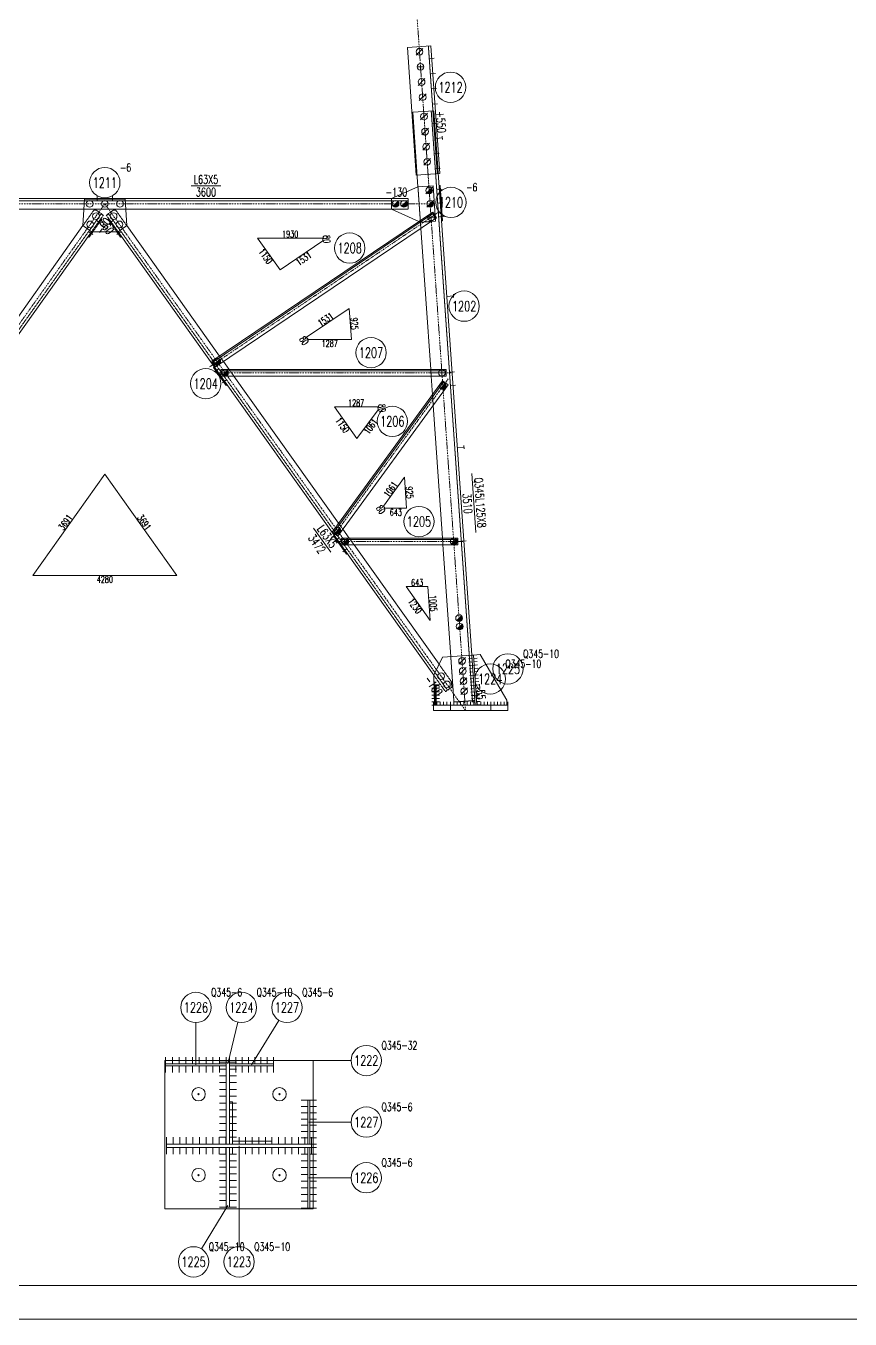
# Model space of a CAD drawing. Extents: x -62666 to 126696, y -48828 to 60042.
# Drawn here: x -442 to 4449, y -48828 to -41151 of the extents above; entities that cross this region are included whole.
import ezdxf
from ezdxf.enums import TextEntityAlignment as Align

# ---------------------------------------------------------------- set-up
doc = ezdxf.new("R2010")
doc.units = 0
doc.header["$MEASUREMENT"] = 0
doc.linetypes.add('Dash', pattern=[2.75, 2, -0.75])
doc.linetypes.add('DashDot', pattern=[15.6, 9, -3, 0.6, -3])
doc.layers.get('0').update_dxf_attribs({"linetype": 'CONTINUOUS', "lineweight": 25})
doc.styles.get("Standard").update_dxf_attribs({"font": 'simplex.shx', "width": 0.7, "height": 3, "bigfont": 'gbhzfs.shx'})

# ---------------------------------------------------------------- blocks, each defined once
blk = doc.blocks.new('M20X55S')
at = {"color": 3, "linetype": 'Continuous', "lineweight": 13}
blk.add_line((-1, -1), (1, 1), dxfattribs=at)
blk.add_circle((0, 0), 1, dxfattribs=at)
blk = doc.blocks.new('M16X40S')
at = {"color": 3, "linetype": 'Continuous', "lineweight": 13}
blk.add_line((-0.707, -0.707), (0.707, 0.707), dxfattribs=at)
blk.add_circle((0, 0), 1, dxfattribs=at)
for radius in [0.9, 0.8, 0.7, 0.6, 0.5, 0.4, 0.3, 0.2, 0.1]:
    blk.add_arc((0, 0), radius, 225, 45, dxfattribs=at)
blk = doc.blocks.new('StepBolt')
at = {"color": 3, "linetype": 'Continuous', "lineweight": 13}
for p, q in [((-1, 0), (1, 0)), ((0, 0), (0, -1))]:
    blk.add_line(p, q, dxfattribs=at)
blk.add_circle((0, 0), 1, dxfattribs=at)
blk = doc.blocks.new('M16X50S')
at = {"color": 3, "linetype": 'Continuous', "lineweight": 13}
blk.add_line((-1, -1), (1, 1), dxfattribs=at)
blk.add_circle((0, 0), 1, dxfattribs=at)
for radius in [0.9, 0.8, 0.7, 0.6, 0.5, 0.4, 0.3, 0.2, 0.1]:
    blk.add_arc((0, 0), radius, 225, 45, dxfattribs=at)
blk = doc.blocks.new('M20X45S')
at = {"color": 3, "linetype": 'Continuous', "lineweight": 13}
blk.add_circle((0, 0), 1, dxfattribs=at)
blk = doc.blocks.new('DefaultBolt')
at = {"color": 3, "linetype": 'Continuous', "lineweight": 13}
for p, q in [((-0.1, -0.1), (0.1, 0.1)), ((0.1, -0.1), (-0.1, 0.1))]:
    blk.add_line(p, q, dxfattribs=at)
blk.add_circle((0, 0), 1, dxfattribs=at)

msp = doc.modelspace()

# ---------------------------------------------------------------- linework, layer by layer
at = {"color": 2, "linetype": 'DashDot', "lineweight": 0}
for p, q in [((1858.81742, -40805.99656), (1956.6912, -42207.58342)), ((1916.28689, -41628.99247), (2166.70062, -45214.9251)), ((26.70059, -42207.58342), (-2113.29945, -45214.92516)), ((-1903.28995, -42207.58342), (1956.6912, -42207.58342)), ((26.70066, -42207.58342), (2166.7007, -45214.92516)), ((2007.84121, -42256.58341), (648.08372, -43175.64833)), ((2081.69434, -43210.03065), (685.034, -43210.03067)), ((2064.67356, -43245.39715), (1374.57843, -44191.73543)), ((2151.69748, -44212.47787), (1398.36735, -44212.47791))]:
    msp.add_line(p, q, dxfattribs=at)
at = {"color": 1, "linetype": 'Dash', "lineweight": 0}
for p, q in [((1946.37598, -41271.02685), (1999.31837, -42029.18049)), ((1963.26745, -41655.78477), (2207.75986, -45156.9239)), ((1901.65252, -42352.4967), (1884.53453, -42107.36657)), ((-1773.28995, -42190.58342), (1826.6912, -42190.58342)), ((1726.6912, -42175.58342), (1826.6912, -42175.58342)), ((1826.6912, -42175.58342), (1826.6912, -42238.58342)), ((5.76465, -42266.32596), (-2006.68293, -45094.41824)), ((-102.91839, -42336.26877), (-37.98259, -42245.0145)), ((150.28415, -42238.58342), (-96.88291, -42238.58342)), ((3.49161, -42295.39198), (-71.8803, -42401.31211)), ((17.9862, -42275.02272), (-51.58787, -42372.79515)), ((-37.98259, -42245.0145), (-24.38185, -42244.87396)), ((-24.38185, -42244.87396), (17.9862, -42275.02272)), ((8.38023, -42298.87068), (3.49161, -42295.39198)), ((77.7831, -42244.87396), (35.41504, -42275.02272)), ((35.41504, -42275.02272), (104.98911, -42372.79515)), ((45.02102, -42298.87068), (49.90964, -42295.39198)), ((47.6366, -42266.32596), (2060.08417, -45094.41824)), ((49.90964, -42295.39198), (125.28155, -42401.31211)), ((91.38384, -42245.0145), (77.7831, -42244.87396)), ((156.31964, -42336.26877), (91.38384, -42245.0145)), ((1826.6912, -42238.58342), (1726.6912, -42238.58342)), ((1987.8053, -42294.26573), (1986.73425, -42278.9283)), ((-44.22383, -42372.79515), (8.38023, -42298.87068)), ((97.62508, -42372.79515), (45.02102, -42298.87068)), ((1889.45245, -42312.46282), (1899.16472, -42316.87135)), ((1899.16472, -42316.87135), (1960.71995, -42312.57281)), ((730.94133, -43143.78454), (707.74324, -43111.18427)), ((676.2754, -43175.62368), (751.64731, -43281.54382)), ((792.31337, -43230.03066), (763.8497, -43190.03066)), ((1962.93269, -43230.03065), (1960.1394, -43190.03065)), ((1974.96668, -43402.35772), (1970.6402, -43340.40246)), ((1438.46624, -44138.06918), (1414.01625, -44103.70962)), ((1389.60875, -44178.07093), (1464.98066, -44283.99106)), ((1505.64672, -44232.47791), (1477.18305, -44192.47791)), ((2032.93583, -44232.47788), (2030.14254, -44192.47788)), ((2098.02709, -45164.58679), (2079.21819, -44895.24272)), ((2203.91452, -44886.5349), (2222.72342, -45155.87896)), ((2083.53898, -45044.58981), (2009.39031, -44940.38869)), ((1978.28855, -45005.34257), (2047.86262, -45103.115)), ((2085.34205, -45076.44494), (2083.53898, -45044.58981)), ((2047.86262, -45103.115), (2085.34205, -45076.44494)), ((1981.77368, -45182.84679), (2224.55776, -45182.84679)), ((2222.67477, -45155.88236), (2098.02709, -45164.58679)), ((2234.63111, -45182.84679), (2411.77368, -45182.84679))]:
    msp.add_line(p, q, dxfattribs=at)
at = {"color": 7, "linetype": 'Continuous', "lineweight": 13}
for p, q in [((539.19748, -42100.58342), (714.19748, -42100.58342)), ((2203.85279, -43809.03303), (2228.2347, -44158.18275)), ((1265.2079, -44132.60897), (1366.67008, -44275.19377)), ((1060.02409, -47054.20657), (897.29244, -47318.25443)), ((567.2435, -47067.58851), (567.2435, -47318.25443)), ((816.35691, -47065.13136), (757.31686, -47312.58851)), ((1487.95836, -47292.58851), (1262.95836, -47292.58851)), ((1487.95836, -47658.25443), (1237.29244, -47658.25443)), ((822.95836, -48397.58851), (822.95836, -47798.2056)), ((1487.95836, -47988.30337), (1237.29244, -47988.30337)), ((599.82811, -48410.75605), (757.31686, -48152.58851))]:
    msp.add_line(p, q, dxfattribs=at)
at = {"color": 7, "linetype": 'Continuous', "lineweight": 0}
for p, q in [((1976.26633, -42263.44101), (666.21891, -43148.9067)), ((2051.69434, -43198.03065), (715.034, -43198.03067)), ((2037.30163, -43262.56624), (1382.55873, -44160.42545)), ((2121.69748, -44200.47787), (1428.36735, -44200.47791)), ((2203.91452, -44886.5349), (2183.96334, -44887.92813)), ((2205.29399, -44906.28902), (2185.34282, -44907.68226)), ((2213.8901, -44885.83828), (2233.84128, -44884.44504)), ((2215.26958, -44905.5924), (2235.22075, -44904.19917)), ((2206.67347, -44926.04315), (2186.72229, -44927.43638)), ((2208.05294, -44945.79727), (2188.10177, -44947.19051)), ((2209.43242, -44965.5514), (2189.48124, -44966.94464)), ((2216.64905, -44925.34653), (2236.60023, -44923.9533)), ((2218.02853, -44945.10066), (2237.9797, -44943.70742)), ((2219.408, -44964.85478), (2239.35918, -44963.46155)), ((2220.78748, -44984.60891), (2240.73865, -44983.21567)), ((2210.81189, -44985.30553), (2190.86072, -44986.69876)), ((2212.19137, -45005.05965), (2192.24019, -45006.45289)), ((2213.57084, -45024.81378), (2193.61967, -45026.20702)), ((2214.95032, -45044.56791), (2194.99914, -45045.96114)), ((2222.16695, -45004.36304), (2242.11813, -45002.9698)), ((2223.54643, -45024.11716), (2243.4976, -45022.72393)), ((2224.9259, -45043.87129), (2244.87708, -45042.47805)), ((1986.60664, -45063.25315), (1966.60664, -45063.25315)), ((1986.60664, -45083.3021), (1966.60664, -45083.3021)), ((1986.60664, -45103.35104), (1966.60664, -45103.35104)), ((1986.60664, -45123.39999), (1966.60664, -45123.39999)), ((1992.60664, -45063.25315), (2012.60664, -45063.25315)), ((1992.60664, -45083.3021), (2012.60664, -45083.3021)), ((1992.60664, -45103.35104), (2012.60664, -45103.35104)), ((1992.60664, -45123.39999), (2012.60664, -45123.39999)), ((2216.32979, -45064.32203), (2196.37862, -45065.71527)), ((2217.70927, -45084.07616), (2197.75809, -45085.46939)), ((2219.08874, -45103.83028), (2199.13757, -45105.22352)), ((2220.46822, -45123.58441), (2200.51704, -45124.97765)), ((2226.30538, -45063.62541), (2246.25655, -45062.23218)), ((2227.68485, -45083.37954), (2247.63603, -45081.98631)), ((2229.06433, -45103.13367), (2249.0155, -45101.74043)), ((2230.4438, -45122.88779), (2250.39498, -45121.49456)), ((1986.60664, -45143.44893), (1966.60664, -45143.44893)), ((1986.60664, -45163.49788), (1966.60664, -45163.49788)), ((1986.60664, -45183.54682), (1966.60664, -45183.54682)), ((1976.77368, -45182.84679), (1976.77368, -45162.89561)), ((1992.60664, -45143.44893), (2012.60664, -45143.44893)), ((1992.60664, -45163.49788), (2012.60664, -45163.49788)), ((1992.60664, -45183.54682), (2012.60664, -45183.54682)), ((1996.77368, -45182.84679), (1996.77368, -45162.89561)), ((2016.77368, -45182.84679), (2016.77368, -45162.89561)), ((2036.77368, -45182.84679), (2036.77368, -45162.89561)), ((2056.77368, -45182.84679), (2056.77368, -45162.89561)), ((2076.77368, -45182.84679), (2076.77368, -45162.89561)), ((2096.77368, -45182.84679), (2096.77368, -45162.89561)), ((2116.77368, -45182.84679), (2116.77368, -45162.89561)), ((2136.77368, -45182.84679), (2136.77368, -45162.89561)), ((2156.77368, -45182.84679), (2156.77368, -45162.89561)), ((2176.77368, -45182.84679), (2176.77368, -45162.89561)), ((2196.77368, -45182.84679), (2196.77368, -45162.89561)), ((2221.84769, -45143.33854), (2201.89652, -45144.73177)), ((2223.22717, -45163.09266), (2203.27599, -45164.4859)), ((2224.60664, -45182.84679), (2204.65547, -45184.24002)), ((2216.77368, -45182.84679), (2216.77368, -45162.89561)), ((2231.82328, -45142.64192), (2251.77445, -45141.24868)), ((2233.20275, -45162.39605), (2253.15393, -45161.00281)), ((2234.58223, -45182.15017), (2254.5334, -45180.75694)), ((2236.77368, -45182.84679), (2236.77368, -45162.89561)), ((2256.77368, -45182.84679), (2256.77368, -45162.89561)), ((2276.77368, -45182.84679), (2276.77368, -45162.89561)), ((2296.77368, -45182.84679), (2296.77368, -45162.89561)), ((2316.77368, -45182.84679), (2316.77368, -45162.89561)), ((2336.77368, -45182.84679), (2336.77368, -45162.89561)), ((2356.77368, -45182.84679), (2356.77368, -45162.89561)), ((2376.77368, -45182.84679), (2376.77368, -45162.89561)), ((2396.77368, -45182.84679), (2396.77368, -45162.89561)), ((2416.77368, -45182.84679), (2416.77368, -45162.89561)), ((387.2435, -47312.25443), (387.2435, -47272.25443)), ((427.2435, -47312.25443), (427.2435, -47272.25443)), ((467.2435, -47312.25443), (467.2435, -47272.25443)), ((507.2435, -47312.25443), (507.2435, -47272.25443)), ((547.2435, -47312.25443), (547.2435, -47272.25443)), ((587.2435, -47312.25443), (587.2435, -47272.25443)), ((627.2435, -47312.25443), (627.2435, -47272.25443)), ((667.2435, -47312.25443), (667.2435, -47272.25443)), ((707.2435, -47312.25443), (707.2435, -47272.25443)), ((747.2435, -47312.25443), (747.2435, -47272.25443)), ((767.29244, -47312.25443), (767.29244, -47272.25443)), ((804.4353, -47312.25443), (804.4353, -47272.25443)), ((841.57816, -47312.25443), (841.57816, -47272.25443)), ((878.72101, -47312.25443), (878.72101, -47272.25443)), ((915.86387, -47312.25443), (915.86387, -47272.25443)), ((953.00673, -47312.25443), (953.00673, -47272.25443)), ((990.14959, -47312.25443), (990.14959, -47272.25443)), ((1027.29244, -47312.25443), (1027.29244, -47272.25443)), ((387.2435, -47324.25443), (387.2435, -47364.25443)), ((427.2435, -47324.25443), (427.2435, -47364.25443)), ((467.2435, -47324.25443), (467.2435, -47364.25443)), ((507.2435, -47324.25443), (507.2435, -47364.25443)), ((547.2435, -47324.25443), (547.2435, -47364.25443)), ((587.2435, -47324.25443), (587.2435, -47364.25443)), ((627.2435, -47324.25443), (627.2435, -47364.25443)), ((667.2435, -47324.25443), (667.2435, -47364.25443)), ((707.2435, -47324.25443), (707.2435, -47364.25443)), ((747.34127, -47302.58851), (707.43892, -47302.58851)), ((747.34127, -47343.05252), (707.43892, -47343.05252)), ((747.2435, -47324.25443), (747.2435, -47364.25443)), ((767.29244, -47302.58851), (807.19479, -47302.58851)), ((767.29244, -47324.25443), (767.29244, -47364.25443)), ((767.29244, -47343.05252), (807.19479, -47343.05252)), ((804.4353, -47324.25443), (804.4353, -47364.25443)), ((841.57816, -47324.25443), (841.57816, -47364.25443)), ((878.72101, -47324.25443), (878.72101, -47364.25443)), ((915.86387, -47324.25443), (915.86387, -47364.25443)), ((953.00673, -47324.25443), (953.00673, -47364.25443)), ((990.14959, -47324.25443), (990.14959, -47364.25443)), ((1027.29244, -47324.25443), (1027.29244, -47364.25443)), ((747.34127, -47383.51653), (707.43892, -47383.51653)), ((747.34127, -47423.98055), (707.43892, -47423.98055)), ((767.29244, -47383.51653), (807.19479, -47383.51653)), ((767.29244, -47423.98055), (807.19479, -47423.98055)), ((747.34127, -47464.44456), (707.43892, -47464.44456)), ((747.34127, -47504.90857), (707.43892, -47504.90857)), ((767.29244, -47464.44456), (807.19479, -47464.44456)), ((767.29244, -47504.90857), (807.19479, -47504.90857)), ((747.34127, -47545.37258), (707.43892, -47545.37258)), ((747.34127, -47585.83659), (707.43892, -47585.83659)), ((767.29244, -47545.37258), (807.19479, -47545.37258)), ((767.29244, -47585.83659), (807.19479, -47585.83659)), ((1231.29244, -47528.25443), (1191.29244, -47528.25443)), ((1231.29244, -47565.39728), (1191.29244, -47565.39728)), ((1243.29244, -47528.25443), (1283.29244, -47528.25443)), ((1243.29244, -47565.39728), (1283.29244, -47565.39728)), ((747.34127, -47626.30061), (707.43892, -47626.30061)), ((747.34127, -47666.76462), (707.43892, -47666.76462)), ((767.29244, -47626.30061), (807.19479, -47626.30061)), ((767.29244, -47666.76462), (807.19479, -47666.76462)), ((1231.29244, -47602.54014), (1191.29244, -47602.54014)), ((1231.29244, -47639.683), (1191.29244, -47639.683)), ((1243.29244, -47602.54014), (1283.29244, -47602.54014)), ((1243.29244, -47639.683), (1283.29244, -47639.683)), ((747.34127, -47707.22863), (707.43892, -47707.22863)), ((767.29244, -47707.22863), (807.19479, -47707.22863)), ((1231.29244, -47676.82585), (1191.29244, -47676.82585)), ((1231.29244, -47713.96871), (1191.29244, -47713.96871)), ((1243.29244, -47676.82585), (1283.29244, -47676.82585)), ((1243.29244, -47713.96871), (1283.29244, -47713.96871)), ((392.95836, -47788.25443), (392.95836, -47748.35208)), ((392.95836, -47808.2056), (392.95836, -47848.10795)), ((432.04927, -47788.25443), (432.04927, -47748.35208)), ((432.04927, -47808.2056), (432.04927, -47848.10795)), ((471.14018, -47788.25443), (471.14018, -47748.35208)), ((471.14018, -47808.2056), (471.14018, -47848.10795)), ((510.23109, -47788.25443), (510.23109, -47748.35208)), ((510.23109, -47808.2056), (510.23109, -47848.10795)), ((549.322, -47788.25443), (549.322, -47748.35208)), ((549.322, -47808.2056), (549.322, -47848.10795)), ((588.41291, -47788.25443), (588.41291, -47748.35208)), ((588.41291, -47808.2056), (588.41291, -47848.10795)), ((627.50381, -47788.25443), (627.50381, -47748.35208)), ((627.50381, -47808.2056), (627.50381, -47848.10795)), ((666.59472, -47788.25443), (666.59472, -47748.35208)), ((666.59472, -47808.2056), (666.59472, -47848.10795)), ((705.68563, -47788.25443), (705.68563, -47748.35208)), ((705.68563, -47808.2056), (705.68563, -47848.10795)), ((747.34127, -47747.69264), (707.43892, -47747.69264)), ((747.34127, -47788.15666), (707.43892, -47788.15666)), ((747.34127, -47808.30337), (707.43892, -47808.30337)), ((744.77654, -47788.25443), (744.77654, -47748.35208)), ((744.77654, -47808.2056), (744.77654, -47848.10795)), ((767.29244, -47747.69264), (807.19479, -47747.69264)), ((767.29244, -47788.15666), (807.19479, -47788.15666)), ((767.29244, -47808.30337), (807.19479, -47808.30337)), ((783.86745, -47788.25443), (783.86745, -47748.35208)), ((783.86745, -47808.2056), (783.86745, -47848.10795)), ((822.95836, -47788.25443), (822.95836, -47748.35208)), ((822.95836, -47808.2056), (822.95836, -47848.10795)), ((862.04927, -47788.25443), (862.04927, -47748.35208)), ((862.04927, -47808.2056), (862.04927, -47848.10795)), ((901.14018, -47788.25443), (901.14018, -47748.35208)), ((901.14018, -47808.2056), (901.14018, -47848.10795)), ((940.23109, -47788.25443), (940.23109, -47748.35208)), ((940.23109, -47808.2056), (940.23109, -47848.10795)), ((979.322, -47788.25443), (979.322, -47748.35208)), ((979.322, -47808.2056), (979.322, -47848.10795)), ((1018.41291, -47788.25443), (1018.41291, -47748.35208)), ((1018.41291, -47808.2056), (1018.41291, -47848.10795)), ((1057.50381, -47788.25443), (1057.50381, -47748.35208)), ((1057.50381, -47808.2056), (1057.50381, -47848.10795)), ((1096.59472, -47788.25443), (1096.59472, -47748.35208)), ((1096.59472, -47808.2056), (1096.59472, -47848.10795)), ((1135.68563, -47788.25443), (1135.68563, -47748.35208)), ((1135.68563, -47808.2056), (1135.68563, -47848.10795)), ((1174.77654, -47788.25443), (1174.77654, -47748.35208)), ((1174.77654, -47808.2056), (1174.77654, -47848.10795)), ((1231.29244, -47751.11157), (1191.29244, -47751.11157)), ((1231.29244, -47788.25443), (1191.29244, -47788.25443)), ((1231.29244, -47808.30337), (1191.29244, -47808.30337)), ((1213.86745, -47788.25443), (1213.86745, -47748.35208)), ((1213.86745, -47808.2056), (1213.86745, -47848.10795)), ((1243.29244, -47751.11157), (1283.29244, -47751.11157)), ((1243.29244, -47788.25443), (1283.29244, -47788.25443)), ((1243.29244, -47808.30337), (1283.29244, -47808.30337)), ((1252.95836, -47788.25443), (1252.95836, -47748.35208)), ((1252.95836, -47808.2056), (1252.95836, -47848.10795)), ((747.34127, -47847.66839), (707.43892, -47847.66839)), ((747.34127, -47887.0334), (707.43892, -47887.0334)), ((767.29244, -47847.66839), (807.19479, -47847.66839)), ((767.29244, -47887.0334), (807.19479, -47887.0334)), ((1231.29244, -47848.30337), (1191.29244, -47848.30337)), ((1231.29244, -47888.30337), (1191.29244, -47888.30337)), ((1243.29244, -47848.30337), (1283.29244, -47848.30337)), ((1243.29244, -47888.30337), (1283.29244, -47888.30337)), ((747.34127, -47926.39842), (707.43892, -47926.39842)), ((747.34127, -47965.76343), (707.43892, -47965.76343)), ((767.29244, -47926.39842), (807.19479, -47926.39842)), ((767.29244, -47965.76343), (807.19479, -47965.76343)), ((1231.29244, -47928.30337), (1191.29244, -47928.30337)), ((1231.29244, -47968.30337), (1191.29244, -47968.30337)), ((1243.29244, -47928.30337), (1283.29244, -47928.30337)), ((1243.29244, -47968.30337), (1283.29244, -47968.30337)), ((747.34127, -48005.12845), (707.43892, -48005.12845)), ((747.34127, -48044.49346), (707.43892, -48044.49346)), ((767.29244, -48005.12845), (807.19479, -48005.12845)), ((767.29244, -48044.49346), (807.19479, -48044.49346)), ((1231.29244, -48008.30337), (1191.29244, -48008.30337)), ((1231.29244, -48048.30337), (1191.29244, -48048.30337)), ((1243.29244, -48008.30337), (1283.29244, -48008.30337)), ((1243.29244, -48048.30337), (1283.29244, -48048.30337)), ((747.34127, -48083.85848), (707.43892, -48083.85848)), ((747.34127, -48123.22349), (707.43892, -48123.22349)), ((767.29244, -48083.85848), (807.19479, -48083.85848)), ((767.29244, -48123.22349), (807.19479, -48123.22349)), ((1231.29244, -48088.30337), (1191.29244, -48088.30337)), ((1231.29244, -48128.30337), (1191.29244, -48128.30337)), ((1243.29244, -48088.30337), (1283.29244, -48088.30337)), ((1243.29244, -48128.30337), (1283.29244, -48128.30337)), ((747.34127, -48162.58851), (707.43892, -48162.58851)), ((767.29244, -48162.58851), (807.19479, -48162.58851)), ((1231.29244, -48168.30337), (1191.29244, -48168.30337)), ((1243.29244, -48168.30337), (1283.29244, -48168.30337))]:
    msp.add_line(p, q, dxfattribs=at)
at = {"color": 1, "linetype": 'Continuous', "lineweight": 0}
for p, q in [((1319.1997, -42410.99768), (933.20159, -42410.99768)), ((933.20159, -42410.99768), (1066.59172, -42598.4508)), ((1066.59172, -42598.4508), (1320.3143, -42426.95881)), ((1320.3143, -42426.95881), (1319.1997, -42410.99768)), ((1476.98161, -42827.9377), (1223.25902, -42999.42969)), ((1489.86763, -43012.46602), (1476.98161, -42827.9377)), ((1223.25902, -42999.42969), (1232.53557, -43012.46602)), ((1232.53557, -43012.46602), (1489.86763, -43012.46602)), ((1646.53493, -43413.44491), (1389.20287, -43413.44491)), ((1389.20287, -43413.44491), (1522.59299, -43600.89804)), ((1522.59299, -43600.89804), (1647.64953, -43429.40604)), ((1647.64953, -43429.40604), (1646.53493, -43413.44491)), ((26.70062, -43811.49896), (-401.29938, -44412.96728)), ((454.70062, -44412.96728), (26.70062, -43811.49896)), ((1804.31683, -43830.38493), (1679.26029, -44001.87693)), ((1817.20286, -44014.91325), (1804.31683, -43830.38493)), ((1679.26029, -44001.87693), (1688.53683, -44014.91326)), ((1688.53683, -44014.91326), (1817.20286, -44014.91325)), ((-401.29938, -44412.96728), (454.70062, -44412.96728)), ((1943.81028, -44479.79713), (1815.14426, -44479.79714)), ((1815.14426, -44479.79714), (1957.81091, -44680.28656)), ((1957.81091, -44680.28656), (1943.81028, -44479.79713))]:
    msp.add_line(p, q, dxfattribs=at)
at = {"color": 7, "linetype": 'Continuous', "lineweight": 18}
for p, q in [((-3461.40911, -48627.58851), (12658.59089, -48627.58851)), ((-3961.40911, -48827.58851), (12858.59089, -48827.58851))]:
    msp.add_line(p, q, dxfattribs=at)
at = {"color": 7, "linetype": 'Continuous', "lineweight": 0}
for points in [[(1821.67964, -41279.73448), (1961.33954, -41269.98193)], [(1874.62204, -42037.88832), (1821.67964, -41279.73448)], [(1961.33954, -41269.98193), (2014.28193, -42028.13556)], [(1853.53468, -41663.44766), (1978.23101, -41654.73983)], [(1884.53453, -42107.36657), (1853.53468, -41663.44766)], [(1978.23101, -41654.73983), (2203.91452, -44886.5349)], [(2014.28193, -42028.13556), (1874.62204, -42037.88832)], [(1884.53453, -42107.36657), (1726.6912, -42175.58342)], [(1974.31589, -42101.09694), (1884.53453, -42107.36657)], [(1986.73425, -42278.9283), (1974.31589, -42101.09694)], [(2009.40069, -42098.64062), (2015.38604, -42098.22265)], [(2024.03131, -42308.15163), (2009.40069, -42098.64062)], [(2015.38604, -42098.22265), (2030.01667, -42307.73366)], [(-1673.28995, -42175.58342), (1726.6912, -42175.58342)], [(-93.29938, -42180.58342), (-102.91839, -42336.26877)], [(146.70062, -42180.58342), (-93.29938, -42180.58342)], [(156.31964, -42336.26877), (146.70062, -42180.58342)], [(1726.6912, -42175.58342), (1726.6912, -42238.58342)], [(-96.88291, -42238.58342), (-1673.28995, -42238.58342)], [(1726.6912, -42238.58342), (150.28415, -42238.58342)], [(1971.78643, -42256.813), (661.73901, -43142.27869)], [(684.1385, -43175.41874), (1994.18592, -42289.95304)], [(1726.6912, -42238.58342), (1889.45245, -42312.46282)], [(1994.18592, -42289.95304), (1971.78643, -42256.813)], [(1988.94608, -42310.60172), (1987.8053, -42294.26573)], [(-51.58787, -42372.79515), (-1924.8873, -45005.34257)], [(-654.34199, -43111.18427), (-102.91839, -42336.26877)], [(-102.91839, -42336.26877), (-51.58787, -42372.79515)], [(-66.99168, -42404.79082), (-44.22383, -42372.79515)], [(-51.58787, -42372.79515), (104.98911, -42372.79515)], [(120.39293, -42404.79082), (97.62508, -42372.79515)], [(104.98911, -42372.79515), (156.31964, -42336.26877)], [(104.98911, -42372.79515), (1978.28855, -45005.34257)], [(707.74324, -43111.18427), (156.31964, -42336.26877)], [(1960.1394, -43190.03065), (1901.65252, -42352.4967)], [(1960.71995, -42312.57281), (1988.94608, -42310.60172)], [(2030.01667, -42307.73366), (2024.03131, -42308.15163)], [(-71.8803, -42401.31211), (-66.99168, -42404.79082)], [(125.28155, -42401.31211), (120.39293, -42404.79082)], [(661.73901, -43142.27869), (684.1385, -43175.41874)], [(671.38678, -43179.10239), (676.2754, -43175.62368)], [(746.75869, -43285.02252), (671.38678, -43179.10239)], [(2051.69434, -43190.03065), (715.034, -43190.03067)], [(715.034, -43190.03067), (715.034, -43230.03067)], [(763.8497, -43190.03066), (730.94133, -43143.78454)], [(2051.69434, -43230.03065), (2051.69434, -43190.03065)], [(715.034, -43230.03067), (2051.69434, -43230.03065)], [(751.64731, -43281.54382), (746.75869, -43285.02252)], [(1414.01625, -44103.70962), (792.31337, -43230.03066)], [(2030.83775, -43257.85261), (1376.09485, -44155.71182)], [(1408.41423, -44179.27998), (2063.15713, -43281.42076)], [(1970.6402, -43340.40246), (1962.93269, -43230.03065)], [(2063.15713, -43281.42076), (2030.83775, -43257.85261)], [(2030.14254, -44192.47788), (1974.96668, -43402.35772)], [(1477.18305, -44192.47791), (1438.46624, -44138.06918)], [(1376.09485, -44155.71182), (1408.41423, -44179.27998)], [(1385.53489, -44180.96985), (1389.60875, -44178.07093)], [(1460.90681, -44286.88998), (1385.53489, -44180.96985)], [(2121.69748, -44192.47787), (1428.36735, -44192.47791)], [(1428.36735, -44192.47791), (1428.36735, -44232.47791)], [(2121.69748, -44232.47787), (2121.69748, -44192.47787)], [(1428.36735, -44232.47791), (2121.69748, -44232.47787)], [(1464.98066, -44283.99106), (1460.90681, -44286.88998)], [(2009.39031, -44940.38869), (1505.64672, -44232.47791)], [(2079.21819, -44895.24272), (2032.93583, -44232.47788)], [(2029.33966, -44898.72585), (1978.28855, -45005.34257)], [(2203.86587, -44886.53829), (2029.33966, -44898.72585)], [(2224.55776, -45182.84679), (2203.86587, -44886.53829)], [(2203.91452, -44886.5349), (2213.8901, -44885.83828)], [(2224.60664, -45182.84679), (2203.91452, -44886.5349)], [(2213.8901, -44885.83828), (2234.58223, -45182.15017)], [(2253.79305, -44883.05177), (2213.89034, -44885.83826)], [(2213.89034, -44885.83826), (2234.63111, -45182.84679)], [(2411.77368, -45152.84679), (2253.79305, -44883.05177)], [(1978.28855, -45005.34257), (1981.77368, -45182.84679)], [(1986.60664, -45183.54682), (1986.60664, -45063.25315)], [(1986.60664, -45063.25315), (1992.60664, -45063.25315)], [(1992.60664, -45063.25315), (1992.60664, -45183.54682)], [(2416.77368, -45182.84679), (1976.77368, -45182.84679)], [(1976.77368, -45182.84679), (1976.77368, -45214.76867)], [(1992.60664, -45183.54682), (1986.60664, -45183.54682)], [(2222.72342, -45155.87896), (2222.67477, -45155.88236)], [(2234.58223, -45182.15017), (2224.60664, -45182.84679)], [(2411.77368, -45182.84679), (2411.77368, -45152.84679)], [(2416.77368, -45214.76867), (2416.77368, -45182.84679)], [(1976.77368, -45214.76867), (2416.77368, -45214.76867)], [(382.95836, -48172.58851), (382.95836, -47292.58851)], [(382.95836, -47292.58851), (1262.95836, -47292.58851)], [(747.2435, -47312.25443), (387.2435, -47312.25443)], [(387.2435, -47312.25443), (387.2435, -47324.25443)], [(387.2435, -47324.25443), (747.2435, -47324.25443)], [(747.2435, -47324.25443), (747.2435, -47312.25443)], [(747.34127, -47788.15666), (747.34127, -47302.58851)], [(747.34127, -47302.58851), (767.29244, -47302.58851)], [(767.29244, -47302.58851), (767.29244, -47788.15666)], [(1027.29244, -47312.25443), (767.29244, -47312.25443)], [(767.29244, -47312.25443), (767.29244, -47324.25443)], [(767.29244, -47324.25443), (1027.29244, -47324.25443)], [(1027.29244, -47324.25443), (1027.29244, -47312.25443)], [(1262.95836, -47292.58851), (1262.95836, -48172.58851)], [(767.29244, -47537.6456), (783.3316, -47537.56738)], [(767.29244, -47788.25443), (767.29244, -47537.6456)], [(783.3316, -47537.56738), (783.3316, -47772.21527)], [(1231.29244, -47528.25443), (1231.29244, -47788.25443)], [(1243.29244, -47528.25443), (1231.29244, -47528.25443)], [(1243.29244, -47788.25443), (1243.29244, -47528.25443)], [(392.95836, -47788.25443), (1252.95836, -47788.25443)], [(392.95836, -47808.2056), (392.95836, -47788.25443)], [(1252.95836, -47808.2056), (392.95836, -47808.2056)], [(767.29244, -47788.15666), (747.34127, -47788.15666)], [(747.34127, -48162.58851), (747.34127, -47808.30337)], [(747.34127, -47808.30337), (767.29244, -47808.30337)], [(1017.90127, -47788.25443), (767.29244, -47788.25443)], [(767.29244, -47808.30337), (767.29244, -48162.58851)], [(783.3316, -47772.21527), (1017.97949, -47772.21527)], [(1017.97949, -47772.21527), (1017.90127, -47788.25443)], [(1231.29244, -47788.25443), (1243.29244, -47788.25443)], [(1231.29244, -47808.30337), (1231.29244, -48168.30337)], [(1243.29244, -47808.30337), (1231.29244, -47808.30337)], [(1243.29244, -48168.30337), (1243.29244, -47808.30337)], [(1252.95836, -47788.25443), (1252.95836, -47808.2056)], [(1262.95836, -48172.58851), (382.95836, -48172.58851)], [(767.29244, -48162.58851), (747.34127, -48162.58851)], [(1231.29244, -48168.30337), (1243.29244, -48168.30337)]]:
    msp.add_lwpolyline(points, dxfattribs=at)
at = {"color": 3, "linetype": 'Continuous', "lineweight": 20}
for points in [[(1981.52768, -41343.75482), (1951.60056, -41345.84465)], [(1987.79717, -41433.53619), (1957.87005, -41435.62602)], [(1994.06667, -41523.31755), (1964.13955, -41525.40738)], [(2000.33616, -41613.09892), (1970.40904, -41615.18875)], [(1998.41926, -41728.51269), (1968.49214, -41730.60257)], [(2029.62816, -41816.55248), (1989.72533, -41819.33898)], [(2030.32478, -41826.52819), (2028.93153, -41806.57677)], [(2010.95853, -41908.0754), (1981.03141, -41910.16528)], [(2017.22816, -41997.85675), (1987.30104, -41999.94663)], [(2025.93555, -42122.54683), (1996.00843, -42124.63671)], [(-18.29938, -42160.58342), (-18.29938, -42190.58342)], [(71.70062, -42160.58342), (71.70062, -42190.58342)], [(2031.50856, -42202.35248), (2001.58144, -42204.44236)], [(2037.08304, -42282.17932), (2007.15593, -42284.2692)], [(-45.16415, -42389.63962), (-69.60726, -42372.2461)], [(1.21856, -42324.45799), (-23.22455, -42307.06448)], [(52.18268, -42324.45799), (76.62579, -42307.06448)], [(98.5654, -42389.63962), (123.00851, -42372.2461)], [(2095.10323, -42754.15762), (2055.20041, -42756.94412)], [(2095.79986, -42764.13332), (2094.40661, -42744.18191)], [(678.54844, -43204.6897), (702.99155, -43187.29618)], [(2101.51214, -43204.80595), (2071.58502, -43206.89583)], [(724.93116, -43269.87132), (749.37427, -43252.4778)], [(2107.08514, -43284.6116), (2077.15802, -43286.70148)], [(2157.78403, -43651.74869), (2117.88121, -43654.53519)], [(2158.48066, -43661.72439), (2157.08741, -43641.77298)], [(1391.88179, -44207.13694), (1416.3249, -44189.74343)], [(2171.51528, -44207.25318), (2141.58816, -44209.34306)], [(1438.2645, -44272.31857), (1462.70761, -44254.92505)], [(2223.05783, -44945.34419), (2193.13071, -44947.43407)], [(2227.23759, -45005.19843), (2197.31047, -45007.28831)], [(2231.41734, -45065.05267), (2201.49022, -45067.14255)], [(2235.5971, -45124.9069), (2205.66998, -45126.99678)], [(2076.77368, -45183.80773), (2076.77368, -45213.80773)], [(2076.77368, -45183.80773), (2076.77368, -45213.80773)], [(2316.77368, -45183.80773), (2316.77368, -45213.80773)], [(2316.77368, -45183.80773), (2316.77368, -45213.80773)]]:
    msp.add_lwpolyline(points, dxfattribs=at)
at = {"color": 7, "linetype": 'Continuous', "lineweight": 13}
for centre in [(2077.7465, -41515.80336), (26.70062, -42081.58342), (2080.39047, -42198.95273), (1479.66521, -42469.94661), (2158.48797, -42814.88961), (1606.14089, -43091.03065), (625.56864, -43275.11876), (1732.59966, -43498.80784), (1890.58743, -44093.47789), (2418.21464, -44967.92431), (2312.9713, -45027.79594), (567.2435, -46977.58851), (837.2435, -46977.58851), (1107.2435, -46977.58851), (1577.95836, -47292.58851), (1577.95836, -47658.25443), (1577.95836, -47988.30337), (552.95836, -48487.58851), (822.95836, -48487.58851)]:
    msp.add_circle(centre, 90, dxfattribs=at)

# ---------------------------------------------------------------- block references
at = {"color": 3, "linetype": 'Continuous', "lineweight": 13}
for name, p, xscale, yscale, zscale in [('M20X55S', (1893.64795, -41304.78192), 20.00000000000728, 20.00000000000728, 20.00000000000454), ('StepBolt', (1899.91744, -41394.56329), 20.00000000000728, 20.00000000000728, 20.00000000000454), ('M20X55S', (1906.18694, -41484.34465), 20.00000000000728, 20.00000000000728, 20.00000000000454), ('M20X55S', (1912.45643, -41574.12602), 20.00000000000728, 20.00000000000728, 20.00000000000454), ('M20X55S', (1920.46665, -41688.84671), 20.00000000000728, 20.00000000000728, 20.00000000000454), ('M20X55S', (1926.73628, -41778.62806), 20.00000000000728, 20.00000000000728, 20.00000000000454), ('M20X55S', (1933.00591, -41868.40942), 20.00000000000728, 20.00000000000728, 20.00000000000454), ('M20X55S', (1939.27555, -41958.19077), 20.00000000000728, 20.00000000000728, 20.00000000000454), ('M16X50S', (1951.11819, -42127.77777), 20.00000000000728, 20.00000000000728, 20.00000000000454), ('M20X45S', (-63.29938, -42207.58342), 20.00000000000728, 20.00000000000728, 20.00000000000454), ('M20X45S', (26.70062, -42207.58342), 20.00000000000728, 20.00000000000728, 20.00000000000454), ('M20X45S', (116.70062, -42207.58342), 20.00000000000728, 20.00000000000728, 20.00000000000454), ('M16X40S', (1751.6912, -42207.58342), 20.00000000000728, 20.00000000000728, 20.00000000000454), ('M16X40S', (1801.6912, -42207.58342), 20.00000000000728, 20.00000000000728, 20.00000000000454), ('M16X50S', (1956.6912, -42207.58342), 20.00000000000728, 20.00000000000728, 20.00000000000454), ('M20X45S', (-25.47996, -42280.91274), 20.00000000000728, 20.00000000000728, 20.00000000000454), ('M20X45S', (78.88121, -42280.91274), 20.00000000000728, 20.00000000000728, 20.00000000000454), ('StepBolt', (1962.26525, -42287.40402), 20.00000000000728, 20.00000000000728, 20.00000000000454), ('M20X45S', (-60.267, -42329.79896), 20.00000000000728, 20.00000000000728, 20.00000000000454), ('M20X45S', (113.66824, -42329.79896), 20.00000000000728, 20.00000000000728, 20.00000000000454), ('M16X40S', (693.65128, -43144.84904), 20.00000000000728, 20.00000000000728, 20.00000000000454), ('M16X40S', (740.034, -43210.03066), 20.00000000000728, 20.00000000000728, 20.00000000000454), ('StepBolt', (2026.69434, -43210.03065), 20.00000000000728, 20.00000000000728, 20.00000000000454), ('M16X40S', (2032.26735, -43289.8363), 20.00000000000728, 20.00000000000728, 20.00000000000454), ('M16X40S', (1406.98464, -44147.29629), 20.00000000000728, 20.00000000000728, 20.00000000000454), ('M16X40S', (1453.36735, -44212.47791), 20.00000000000728, 20.00000000000728, 20.00000000000454), ('M16X40S', (2096.69748, -44212.47787), 20.00000000000728, 20.00000000000728, 20.00000000000454), ('M16X40S', (2128.3862, -44666.26126), 20.00000000000728, 20.00000000000728, 20.00000000000454), ('M16X40S', (2131.86933, -44716.1398), 20.00000000000728, 20.00000000000728, 20.00000000000454), ('M20X55S', (2146.15016, -44920.64177), 20.00000000000728, 20.00000000000728, 20.00000000000454), ('M20X55S', (2150.32991, -44980.49601), 20.00000000000728, 20.00000000000728, 20.00000000000454), ('M20X45S', (2021.75471, -45011.23259), 20.00000000000728, 20.00000000000728, 20.00000000000454), ('M20X45S', (2056.54175, -45060.1188), 20.00000000000728, 20.00000000000728, 20.00000000000454), ('M20X55S', (2154.50967, -45040.35024), 20.00000000000728, 20.00000000000728, 20.00000000000454), ('M20X55S', (2158.68942, -45100.20448), 20.00000000000728, 20.00000000000728, 20.00000000000454), ('DefaultBolt', (582.95836, -47492.58851), 40, 40, 39.99999999999772), ('DefaultBolt', (1062.95836, -47492.58851), 40, 40, 39.99999999999772), ('DefaultBolt', (582.95836, -47972.58851), 40, 40, 39.99999999999772), ('DefaultBolt', (1062.95836, -47972.58851), 40, 40, 39.99999999999772)]:
    msp.add_blockref(name, p, dxfattribs=dict(at, xscale=xscale, yscale=yscale, zscale=zscale))

# ---------------------------------------------------------------- texts
at = {"color": 7, "linetype": 'Continuous', "lineweight": 13, "width": 0.7}
for s, height, p in [('1212', 60, (2077.7465, -41515.80336)), ('1211', 60, (26.70062, -42081.58342)), ('L63X5', 50, (626.69748, -42063.08342)), ('3600', 50, (626.69748, -42138.08342)), ('-130', 50, (1756.6912, -42138.08342)), ('1210', 60, (2080.39047, -42198.95273)), ('1208', 60, (1479.66521, -42469.94661)), ('1202', 60, (2158.48797, -42814.88961)), ('1207', 60, (1606.14089, -43091.03065)), ('1204', 60, (625.56864, -43275.11876)), ('1206', 60, (1732.59966, -43498.80784)), ('1205', 60, (1890.58743, -44093.47789)), ('1225', 60, (2418.21464, -44967.92431)), ('1224', 60, (2312.9713, -45027.79594)), ('1226', 60, (567.2435, -46977.58851)), ('1224', 60, (837.2435, -46977.58851)), ('1227', 60, (1107.2435, -46977.58851)), ('1222', 60, (1577.95836, -47292.58851)), ('1227', 60, (1577.95836, -47658.25443)), ('1226', 60, (1577.95836, -47988.30337)), ('1225', 60, (552.95836, -48487.58851)), ('1223', 60, (822.95836, -48487.58851))]:
    msp.add_text(s, height=height, dxfattribs=at).set_placement(p, align=Align.MIDDLE_CENTER)
for s, rotation, p in [('+550', 273.994608153, (2020.51628, -41721.95743)), ('-60', 54.564653078, (18.10143, -42339.54006)), ('-60', 305.435346922, (35.29981, -42339.54006)), ('Q345L125X8', 273.994608153, (2253.45264, -43980.99554)), ('3510', 273.994608153, (2178.63484, -43986.22024)), ('L63X5', 305.435346922, (1346.49288, -44182.15947)), ('3472', 305.435346922, (1285.38511, -44225.64326)), ('-160', 305.435346922, (1976.72386, -45067.82298)), ('-55', 273.994608153, (2256.47503, -45100.89416))]:
    msp.add_text(s, height=50, rotation=rotation, dxfattribs=at).set_placement(p, align=Align.MIDDLE_CENTER)
for s, p in [('-6', (116.70062, -41991.58342)), ('-6', (2170.39047, -42108.95273)), ('Q345-10', (2508.21464, -44877.92431)), ('Q345-10', (2402.9713, -44937.79594)), ('Q345-6', (657.2435, -46887.58851)), ('Q345-10', (927.2435, -46887.58851)), ('Q345-6', (1197.2435, -46887.58851)), ('Q345-32', (1667.95836, -47202.58851)), ('Q345-6', (1667.95836, -47568.25443)), ('Q345-6', (1667.95836, -47898.30337)), ('Q345-10', (642.95836, -48397.58851)), ('Q345-10', (912.95836, -48397.58851))]:
    msp.add_text(s, height=48, dxfattribs=at).set_placement(p, align=Align.MIDDLE_LEFT)
at = {"color": 7, "linetype": 'Continuous', "lineweight": 20, "width": 0.7}
for s, p in [('1930', (1126.20064, -42386.99768)), ('4280', (26.70062, -44436.96728))]:
    msp.add_text(s, height=40, dxfattribs=at).set_placement(p, align=Align.MIDDLE_CENTER)
for s, rotation, p in [('80', 273.994608153, (1343.6987, -42417.30634)), ('1150', 305.435348331, (980.34217, -42518.63905)), ('1531', 34.054900185, (1206.8927, -42532.58884)), ('1531', 34.054900185, (1336.68063, -42893.79966)), ('925', 273.994608153, (1507.36632, -42918.52996)), ('80', 305.435346922, (1208.34281, -43019.86267)), ('1287', 0.000000684, (1361.2016, -43036.46602)), ('1287', 0.000000684, (1517.8689, -43389.44491)), ('80', 273.994608153, (1671.03393, -43419.75357)), ('1150', 305.435346922, (1436.34344, -43521.08629)), ('1061', 53.899470754, (1604.51289, -43529.29293)), ('1061', 53.899470754, (1722.39693, -43901.99004)), ('925', 273.994608153, (1834.70154, -43920.97719)), ('3691', 54.564652639, (-206.85386, -44098.3183)), ('3691', 305.435347361, (260.25511, -44098.3183)), ('80', 305.435346922, (1664.34407, -44022.30991)), ('643', 0.000003126, (1752.86985, -44038.91325)), ('643', 0.000003126, (1879.47727, -44455.79713)), ('1230', 305.435346922, (1866.9231, -44593.95667)), ('1005', 273.994608153, (1974.75229, -44578.36994))]:
    msp.add_text(s, height=40, rotation=rotation, dxfattribs=at).set_placement(p, align=Align.MIDDLE_CENTER)

doc.saveas('drawing.dxf')
